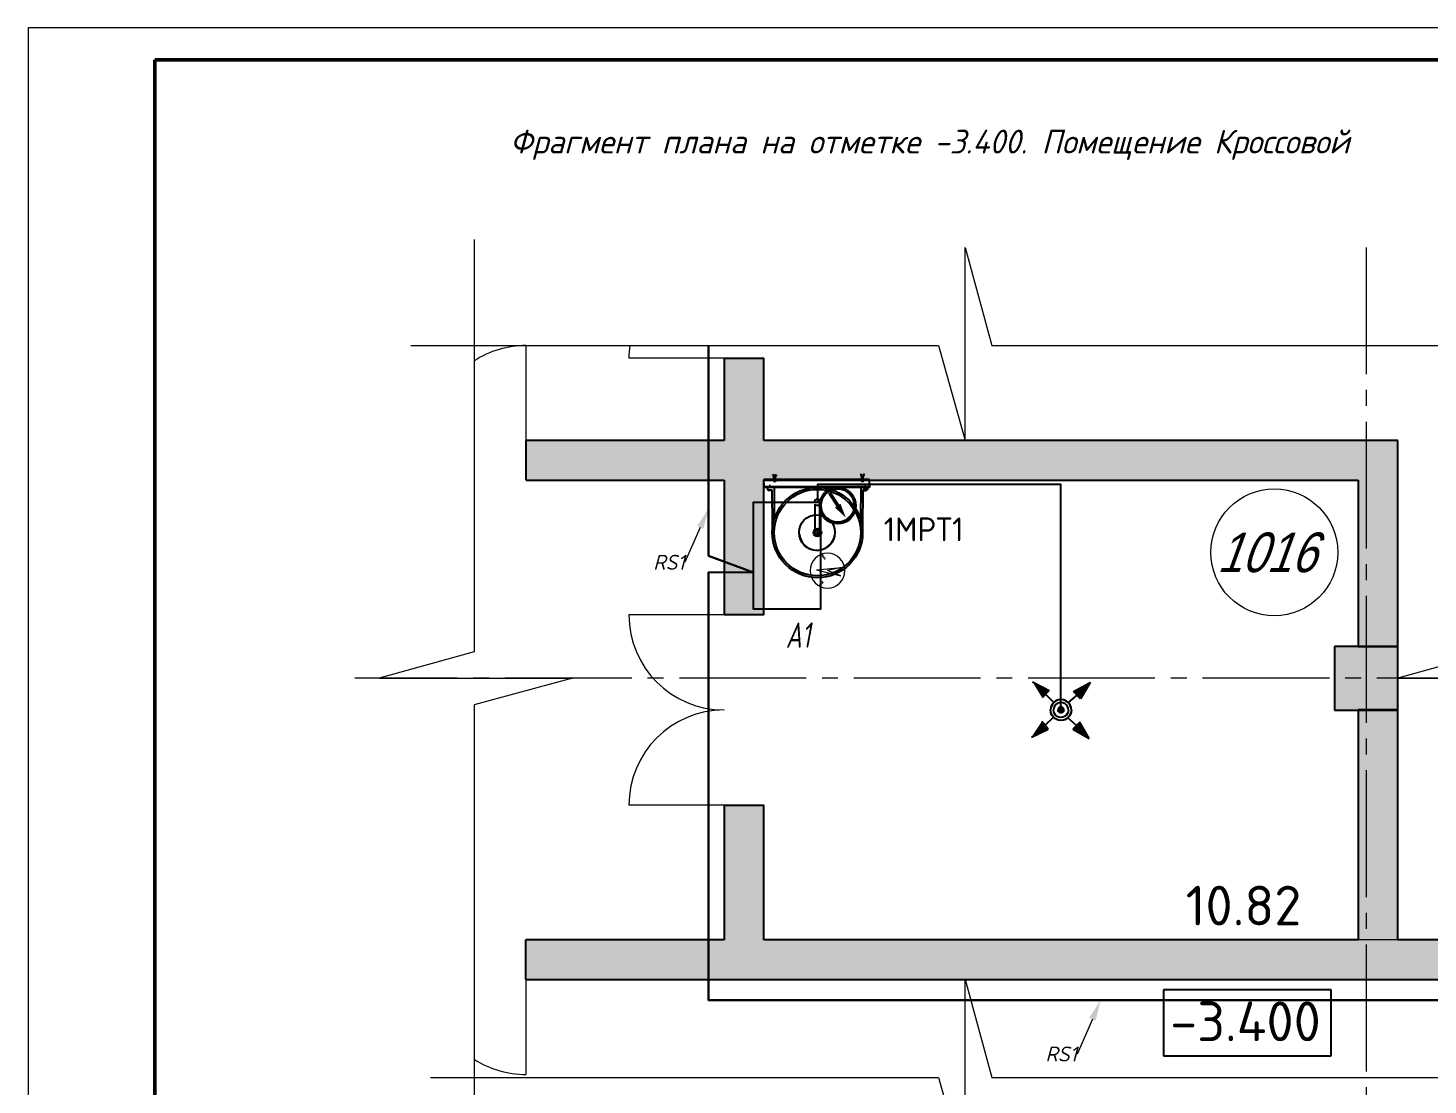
# Model space of a CAD drawing. Header units: millimetres. Extents: x -26895 to 107134, y 1241 to 21401.
# Drawn here: x 35994 to 44825, y 6451 to 13121 of the extents above; entities that cross this region are included whole.
import ezdxf
from ezdxf import colors
from ezdxf.entities.mleader import LeaderData, LeaderLine
from ezdxf.math import Vec2, Vec3

# ---------------------------------------------------------------- set-up
doc = ezdxf.new("R2010")
doc.units = ezdxf.units.MM
for name, pattern in [('CONTINUA', [0]), ('DASHED', [7, 5, -2, 0]), ('LTYPE_5', [1100, 800, -100, 100, -100])]:
    doc.linetypes.add(name, pattern=pattern)
for name, color, linetype in [('FM', 6, 'Continuous'), ('JAM NOVEC SYSTEM PIPING', 3, 'Continuous'), ('NOZZLE', 4, 'Continuous'), ('SPRKDAT1', 30, 'Continuous'), ('АГПТ', 7, 'Continuous')]:
    doc.layers.add(name, color=color, linetype=linetype)
for name, color, linetype, lineweight, true_color in [('Общий01', 18, 'Continuous', 13, 0x000000), ('Стена', 18, 'Continuous', 50, 0x000000), ('Текст_1_10', 18, 'Continuous', 25, 0x000000)]:
    doc.layers.add(name, color=color, linetype=linetype, lineweight=lineweight, true_color=true_color)
doc.layers.add('Оси', color=30, linetype='LTYPE_5', lineweight=9)
doc.layers.add('ПС', color=1, linetype='Continuous', lineweight=50)
doc.styles.add('ARIALUNICODEMS', font='ARIALUNI.ttf')
doc.styles.add('GOST-2.304_Type-B_italic', font='GOST_Common Italic.ttf')
doc.styles.add('ISOCPEUR', font='isocpeur.ttf')
doc.styles.get("Standard").update_dxf_attribs({"font": 'arial.ttf'})
doc.styles.add('Архитектурный', font='isocpeui.ttf')

# ---------------------------------------------------------------- blocks, each defined once
blk = doc.blocks.new('кроссовя01эт')
at = {"layer": 'АГПТ'}
h = blk.add_hatch(color=252, dxfattribs=at)
h.dxf.hatch_style = 1
h.paths.add_polyline_path([(-662531.3, 519003.4), (-658781.3, 519003.4), (-658781.3, 517953.4), (-658731.3, 517953.4), (-658731.3, 519253.4), (-662531.3, 519253.4), (-662531.3, 519774.3), (-662781.3, 519774.3), (-662781.3, 519253.4), (-664029.8, 519253.4), (-664029.8, 519003.4), (-662781.3, 519003.4), (-662781.3, 518153.4), (-662531.3, 518153.4)])
h = blk.add_hatch(color=252, dxfattribs=at)
h.dxf.hatch_style = 1
h.paths.add_polyline_path([(-657931.3, 516103.4), (-658531.3, 516103.4), (-658531.3, 517553.3), (-658781.3, 517553.3), (-658781.3, 516103.4), (-662531.3, 516103.4), (-662531.3, 516953.4), (-662781.3, 516953.4), (-662781.3, 516103.4), (-664031.3, 516103.4), (-664031.3, 515853.4), (-657931.3, 515853.4)])
at = {"layer": 'Стена', "linetype": 'Continuous', "lineweight": 5}
for points in [[(-658531.3, 519253.4), (-662531.3, 519253.4), (-662531.3, 519003.4), (-658531.3, 519003.4)], [(-658781.3, 519003.4), (-658781.3, 517953.4), (-658531.3, 517953.4), (-658531.3, 519003.4)], [(-658931.3, 517553.3), (-658531.3, 517553.3), (-658531.3, 517953.3), (-658931.3, 517953.3)], [(-658531.3, 516103.4), (-658531.3, 517553.4), (-658781.3, 517553.4), (-658781.3, 516103.4)]]:
    blk.add_hatch(color=252, dxfattribs=at).paths.add_polyline_path(points)
at = {"layer": 'АГПТ', "color": 252, "lineweight": 15}
for points in [[(-664356.6, 520522.7), (-664356.6, 517921.3), (-664956.6, 517753.3), (-663737.3, 517753.3), (-664356.6, 517585.4), (-664356.6, 514688.3)], [(-657931.3, 520522.7), (-657931.3, 517921.3), (-658531.3, 517753.3), (-657311.9, 517753.3), (-657931.3, 517585.4), (-657931.3, 514688.3)], [(-664757.2, 519853.4), (-661428.4, 519853.4), (-661260.5, 519253.4), (-661260.5, 520472.7), (-661092.5, 519853.4), (-657396.1, 519853.4)], [(-657931.3, 516103.4), (-662531.3, 516103.4), (-662531.3, 516953.4), (-662781.3, 516953.4), (-662781.3, 516103.4), (-664031.3, 516103.4), (-664031.3, 515853.4), (-657931.3, 515853.4), (-657931.3, 516103.4)], [(-664633.3, 515234), (-661428.4, 515234), (-661260.5, 514634), (-661260.5, 515853.4), (-661092.5, 515234), (-657396.1, 515234)]]:
    blk.add_lwpolyline(points, dxfattribs=at)
at = {"layer": 'Общий01', "color": 252, "linetype": 'LTYPE_5', "lineweight": 5}
for p, q in [((-658731.3, 520472.7), (-658731.3, 514634)), ((-656763.1, 517753.4), (-665109.3, 517753.4))]:
    blk.add_line(p, q, dxfattribs=at)
at = {"layer": 'Общий01', "color": 252, "linetype": 'Continuous', "lineweight": 25}
for centre, radius in [((-656514.5, 517765.7), 241.4), ((-658731.3, 514394.1), 239.9)]:
    blk.add_circle(centre, radius, dxfattribs=at)
at = {"layer": 'Оси', "color": 252, "linetype": 'Continuous', "lineweight": 25}
for p, q in [((-658950.8, 515788.5), (-660009.1, 515788.5)), ((-660009.1, 515788.5), (-660009.1, 515371.8)), ((-658950.8, 515371.8), (-658950.8, 515788.5)), ((-660009.1, 515371.8), (-658950.8, 515371.8))]:
    blk.add_line(p, q, dxfattribs=at)
at = {"layer": 'Стена', "color": 252, "linetype": 'Continuous', "lineweight": 5}
for p, q in [((-664029.8, 519253.4), (-664029.8, 519853.4)), ((-662781.3, 519774.3), (-663381.3, 519774.3)), ((-662781.3, 518153.4), (-663381.3, 518153.4)), ((-662781.3, 516953.4), (-663381.3, 516953.4)), ((-664031.3, 515853.4), (-664031.3, 515253.4))]:
    blk.add_line(p, q, dxfattribs=at)
at = {"layer": 'Стена', "color": 252, "linetype": 'Continuous', "lineweight": 25}
for p, q in [((-662781.3, 519774.3), (-662531.3, 519774.3)), ((-662781.3, 519774.3), (-662781.3, 519253.4)), ((-662531.3, 519253.4), (-662531.3, 519774.3)), ((-664029.8, 519003.4), (-664029.8, 519253.4)), ((-662781.3, 519253.4), (-664029.8, 519253.4)), ((-658531.3, 519253.4), (-662531.3, 519253.4)), ((-658531.3, 519003.4), (-658531.3, 519253.4)), ((-664029.8, 519003.4), (-662781.3, 519003.4)), ((-662781.3, 519003.4), (-662781.3, 518153.4)), ((-662531.3, 519003.4), (-658781.3, 519003.4)), ((-662531.3, 518153.4), (-662531.3, 519003.4)), ((-658781.3, 519003.4), (-658781.3, 517953.4)), ((-658531.3, 517953.4), (-658531.3, 519003.4)), ((-662531.3, 518153.4), (-662781.3, 518153.4)), ((-658531.3, 517953.3), (-658931.3, 517953.3)), ((-658931.3, 517953.3), (-658931.3, 517553.3)), ((-658781.3, 517953.4), (-658531.3, 517953.4)), ((-658531.3, 517553.3), (-658531.3, 517953.3)), ((-658931.3, 517553.3), (-658531.3, 517553.3)), ((-658531.3, 517553.4), (-658781.3, 517553.4)), ((-658781.3, 517553.4), (-658781.3, 516103.4)), ((-658531.3, 516103.4), (-658531.3, 517553.4)), ((-662781.3, 516953.4), (-662531.3, 516953.4)), ((-662781.3, 516953.4), (-662781.3, 516103.4)), ((-662531.3, 516103.4), (-662531.3, 516953.4)), ((-664031.3, 515853.4), (-664031.3, 516103.4)), ((-662781.3, 516103.4), (-664031.3, 516103.4)), ((-658781.3, 516103.4), (-662531.3, 516103.4)), ((-657931.3, 516103.4), (-658531.3, 516103.4)), ((-657931.3, 515853.4), (-657931.3, 516103.4)), ((-664031.3, 515853.4), (-657931.3, 515853.4))]:
    blk.add_line(p, q, dxfattribs=at)
at = {"layer": 'Стена', "color": 252, "linetype": 'Continuous', "lineweight": 5}
for centre, start, end in [((-664029.8, 519253.4), 90, 123.00494), ((-662781.3, 519774.3), 172.43022, 180), ((-662781.3, 518153.4), 180, 270), ((-662781.3, 516953.4), 90, 180), ((-664031.3, 515853.4), 237.16281, 270)]:
    blk.add_arc(centre, 600, start, end, dxfattribs=at)
at = {"layer": 'Текст_1_10', "color": 252, "linetype": 'Continuous', "lineweight": 5}
blk.add_circle((-659310.7, 518548.1), 400, dxfattribs=at)
at = {"layer": 'Общий01', "color": 252, "linetype": 'Continuous', "lineweight": 25, "style": 'ARIALUNICODEMS', "oblique": 20, "width": 0.8}
for s, p in [('К', (-656596.1, 517657)), ('2', (-658809, 514285.3))]:
    blk.add_text(s, height=250, rotation=360, dxfattribs=at).set_placement(p)
at = {"layer": 'Оси', "color": 252, "linetype": 'Continuous', "lineweight": 25, "style": 'ISOCPEUR'}
for s, p in [('10.82', (-659869.5, 516194.4)), ('-3.400', (-659967.4, 515463.5))]:
    blk.add_text(s, height=250, rotation=360, dxfattribs=at).set_placement(p)
at = {"layer": 'Текст_1_10', "color": 252, "linetype": 'Continuous', "lineweight": 5, "style": 'ARIALUNICODEMS', "oblique": 20, "width": 0.8}
blk.add_text('1016', height=250, rotation=360, dxfattribs=at).set_placement((-659672.6, 518423.1))
blk = doc.blocks.new('*U37')
at = {"lineweight": 0}
blk.add_lwpolyline([(-415, -5), (5, -5), (5, 292), (-415, 292)], close=True, dxfattribs=at)
at = {"color": 0, "linetype": 'Continuous', "lineweight": 50}
blk.add_lwpolyline([(-395, 287), (0, 287), (0, 0), (-395, 0)], close=True, dxfattribs=at)
blk = doc.blocks.new('360 NOZZLE')
at = {"color": 244, "ltscale": 5, "true_color": 0x991b1e}
for p, q in [((-98.2, 98.2), (-46.5, 46.5)), ((98.2, 98.2), (46.5, 46.5)), ((-96.1, -99.1), (-48, -44)), ((96.1, -99.1), (48, -44))]:
    blk.add_line(p, q, dxfattribs=at)
at = {"color": 244, "ltscale": 5, "true_color": 0x991b1e, "extrusion": (0, 0, -1)}
for major_axis, start_param, end_param in [((33.2, -33.2), 0.785398, 3.926991), ((12.7, 12.7), 2.356194, 5.497787), ((12.7, 12.7), 2.356194, 5.497787), ((9.5, -9.5), 0.785398, 3.926991), ((9.5, -9.5), 0.785398, 3.926991), ((7.92, -7.92), 0.785398, 3.926991), ((6.33, -6.33), 0.785398, 3.926991), ((4.75, 4.75), 2.356194, 5.497787)]:
    blk.add_ellipse((0, 0), major_axis=major_axis, ratio=1, start_param=start_param, end_param=end_param, dxfattribs=at)
at = {"color": 244, "ltscale": 5, "true_color": 0x991b1e}
for major_axis, start_param, end_param in [((-33.2, -33.2), 0.785398, 3.926991), ((-12.7, 12.7), 2.356194, 5.497787), ((-12.7, 12.7), 2.356194, 5.497787), ((-9.5, -9.5), 0.785398, 3.926991), ((-9.5, -9.5), 0.785398, 3.926991), ((-7.92, -7.92), 0.785398, 3.926991), ((-6.33, -6.33), 0.785398, 3.926991), ((-4.75, 4.75), 2.356194, 5.497787)]:
    blk.add_ellipse((0, 0), major_axis=major_axis, ratio=1, start_param=start_param, end_param=end_param, dxfattribs=at)
at = {"layer": 'NOZZLE', "color": 244, "true_color": 0x991b1e}
for p, q in [((-174.9, 183.4), (-122.1, 77.3)), ((174.9, 183.4), (122.1, 77.3)), ((-122.1, 77.3), (-74.3, 119.1)), ((122.1, 77.3), (74.3, 119.1)), ((-118.5, -76.7), (-175.9, -181.4)), ((-73.6, -121.6), (-118.5, -76.7)), ((73.6, -121.6), (118.5, -76.7)), ((118.5, -76.7), (175.9, -181.4)), ((-175.9, -181.4), (-73.6, -121.6)), ((175.9, -181.4), (73.6, -121.6))]:
    blk.add_line(p, q, dxfattribs=at)
for points in [[(-74.3, 119.1), (-174.9, 183.4), (-122.1, 77.3)], [(74.3, 119.1), (174.9, 183.4), (122.1, 77.3)], [(-93.9, 108.6), (-108.6, 93.9), (-145.2, 145.2)], [(93.9, 108.6), (108.6, 93.9), (145.2, 145.2)], [(-118.5, -76.7), (-175.9, -181.4), (-73.6, -121.6)], [(118.5, -76.7), (175.9, -181.4), (73.6, -121.6)]]:
    blk.add_solid(points, dxfattribs=at)
at = {"layer": 'SPRKDAT1', "color": 244, "ltscale": 5, "true_color": 0x991b1e, "extrusion": (0, 0, -1)}
for start_param, end_param in [(0.785398, 3.926991), (2.356194, 3.926991), (0.785398, 2.356194)]:
    blk.add_ellipse((0, 0), major_axis=(46.5, -46.5), ratio=1, start_param=start_param, end_param=end_param, dxfattribs=at)
at = {"layer": 'SPRKDAT1', "color": 244, "ltscale": 5, "true_color": 0x991b1e}
for start_param, end_param in [(0.785398, 3.926991), (2.356194, 3.926991), (0.785398, 2.356194)]:
    blk.add_ellipse((0, 0), major_axis=(-46.5, -46.5), ratio=1, start_param=start_param, end_param=end_param, dxfattribs=at)
blk = doc.blocks.new('СДУ')
at = {"layer": 'ПС'}
h = blk.add_hatch(color=6, dxfattribs=at)
h.dxf.hatch_style = 1
h.paths.add_polyline_path([(4397121.1, 581569.6), (4397150.9, 581539.8), (4397201.8, 581620.5)])
at = {"layer": 'ПС', "color": 6, "elevation": -692.9}
blk.add_lwpolyline([(4397069.5, 581485.5), (4397137.3, 581553.3)], dxfattribs=at)
at = {"layer": 'ПС', "color": 6, "ltscale": 100}
blk.add_circle((4397136, 581554.7, -692.9), 110, dxfattribs=at)
blk = doc.blocks.new('ЭКМ')
at = {"color": 63, "linetype": 'DASHED'}
for points in [[(759475.6, -1374292.8), (759504.9, -1374315.5)], [(759676.9, -1374298.6), (759646.4, -1374319.5)]]:
    blk.add_lwpolyline(points, dxfattribs=at)
at = {"color": 63, "lineweight": 20}
for points in [[(759577, -1374270), (759546, -1374426), (759575, -1374340)], [(759577, -1374270), (759599, -1374427.5), (759575, -1374340)]]:
    blk.add_lwpolyline(points, dxfattribs=at)
blk.add_circle((759575, -1374340), 110, dxfattribs=at)

msp = doc.modelspace()

# ---------------------------------------------------------------- linework, layer by layer
at = {"color": 1}
for centre, radius in [((40973.6, 9937.3), 285), ((40973.6, 9937.3, 949.3), 272.9)]:
    msp.add_circle(centre, radius, dxfattribs=at)
at = {"layer": 'FM', "color": 1}
for p, q in [((40634.4, 10222.1), (40634.4, 10271.3)), ((40634.4, 10222.1), (40634.4, 10271.3)), ((40634.4, 10222.1), (40634.4, 10271.3)), ((40634.4, 10222.1), (40634.4, 10271.3)), ((40634.4, 10222.1), (40634.4, 10271.3)), ((40634.4, 10222.1), (40634.4, 10271.3)), ((40634.4, 10222.1), (40634.4, 10271.3)), ((40634.4, 10222.1), (40634.4, 10271.3)), ((40634.4, 10222.1), (40634.4, 10271.3)), ((40634.4, 10222.1), (40634.4, 10271.3)), ((40634.4, 10222.1), (40634.4, 10271.3)), ((40634.4, 10222.1), (40634.4, 10271.3)), ((40634.4, 10222.1), (40634.4, 10271.3)), ((40634.4, 10222.1), (40634.4, 10271.3)), ((40634.4, 10222.1), (40634.4, 10271.3)), ((40634.4, 10222.1), (40634.4, 10271.3)), ((40634.4, 10222.1), (40634.4, 10271.3)), ((40634.4, 10222.1), (40634.4, 10271.3)), ((40634.4, 10222.1), (40634.4, 10271.3)), ((40634.4, 10222.1), (40634.4, 10271.3)), ((41301.2, 10271.3), (40634.4, 10271.3)), ((40634.4, 10222.1), (40634.4, 10271.3)), ((40634.4, 10222.1), (40634.4, 10271.3)), ((40634.4, 10222.1), (40634.4, 10271.3)), ((40634.4, 10222.1), (40634.4, 10271.3)), ((41301.2, 10267.8), (40634.4, 10267.8)), ((40634.4, 10249.7), (40634.4, 10222.1)), ((40634.4, 10249.7), (40634.4, 10222.1)), ((40634.4, 10249.7), (40634.4, 10222.1)), ((40634.4, 10249.7), (40634.4, 10222.1)), ((40634.4, 10249.7), (40634.4, 10222.1)), ((40634.4, 10249.7), (40634.4, 10222.1)), ((40634.4, 10249.7), (40634.4, 10222.1)), ((40634.4, 10249.7), (40634.4, 10222.1)), ((40634.4, 10249.7), (40634.4, 10222.1)), ((40634.4, 10249.7), (40634.4, 10222.1)), ((40634.4, 10249.7), (40634.4, 10222.1)), ((40634.4, 10249.7), (40634.4, 10222.1)), ((40699.2, 10271.9), (40699.2, 10287.8)), ((40707.8, 10271.9), (40707.8, 10285.3)), ((41252.6, 10271.9), (41252.6, 10290.1)), ((41256.8, 10267.8), (41256.8, 10267.8)), ((41261.3, 10271.9), (41261.3, 10287.5)), ((41301.2, 10222.1), (41301.2, 10271.3)), ((41301.2, 10222.1), (41301.2, 10271.3)), ((41301.2, 10222.1), (41301.2, 10271.3)), ((41301.2, 10222.1), (41301.2, 10271.3)), ((41301.2, 10222.1), (41301.2, 10271.3)), ((41301.2, 10222.1), (41301.2, 10271.3)), ((41301.2, 10222.1), (41301.2, 10271.3)), ((41301.2, 10222.1), (41301.2, 10271.3)), ((41301.2, 10222.1), (41301.2, 10271.3)), ((41301.2, 10222.1), (41301.2, 10271.3)), ((41301.2, 10222.1), (41301.2, 10271.3)), ((41301.2, 10222.1), (41301.2, 10271.3)), ((41301.2, 10249.7), (41301.2, 10222.1)), ((41301.2, 10249.7), (41301.2, 10222.1)), ((41301.2, 10249.7), (41301.2, 10222.1)), ((41301.2, 10249.7), (41301.2, 10222.1)), ((41301.2, 10249.7), (41301.2, 10222.1)), ((41301.2, 10249.7), (41301.2, 10222.1)), ((41301.2, 10226.7), (40634.4, 10226.7)), ((41301.2, 10222.1), (40634.4, 10222.1)), ((40657.6, 10222.1), (40657.6, 10208.1)), ((40657.6, 10222.1), (40657.6, 10208.1)), ((40657.6, 10208.1), (40686.9, 10208.1)), ((40668.1, 10226.6), (40668.1, 10232.9)), ((40676.9, 10232.9), (40668.1, 10232.9)), ((40676.9, 10226.7), (40676.9, 10232.9)), ((40686.9, 10208.1), (40687.7, 9977.5, -949.3)), ((40700.4, 10222.1), (40700.8, 10019.6, -4858.9)), ((41246.6, 10222.1), (41246, 10021, -4804.9)), ((41260.1, 10208.1), (41258.4, 9971.7, -949.3)), ((41289.4, 10208.1), (41260.1, 10208.1)), ((41270.1, 10226.7), (41270.1, 10232.9)), ((41270.1, 10232.9), (41278.9, 10232.9)), ((41278.9, 10226.6), (41278.9, 10232.9)), ((41289.4, 10222.1), (41289.4, 10208.1)), ((41289.4, 10222.1), (41289.4, 10208.1)), ((41289.4, 10222.1), (41289.4, 10208.1)), ((41289.4, 10222.1), (41289.4, 10208.1)), ((40959.4, 9957.7), (40959.4, 10115.7, 949.3)), ((40987.8, 9957.7), (40987.8, 10115.7, 949.3))]:
    msp.add_line(p, q, dxfattribs=at)
for points in [[(40696.5, 10262), (40710.3, 10262), (40710.3, 10267.8), (40696.5, 10267.8)], [(41249.9, 10262), (41263.7, 10262), (41263.7, 10267.8), (41249.9, 10267.8)], [(40683, 10222.1), (40662.4, 10222.1), (40662.4, 10226.6), (40683, 10226.6)], [(40679.1, 10202.3), (40665.3, 10202.3), (40665.3, 10208.1), (40679.1, 10208.1)], [(41264, 10222.1), (41284.6, 10222.1), (41284.6, 10226.6), (41264, 10226.6)], [(41267.9, 10202.3), (41281.7, 10202.3), (41281.7, 10208.1), (41267.9, 10208.1)]]:
    msp.add_lwpolyline(points, close=True, dxfattribs=at)
msp.add_lwpolyline([(40971.6, 9934.5), (40971.6, 9930), (40976.2, 9930), (40976.2, 9935)], dxfattribs=at)
msp.add_lwpolyline([(40971.6, 9934.5), (40971.6, 9930), (40976.2, 9930), (40976.2, 9935)], dxfattribs=at)
for centre, radius in [((40970.3, 9937.3), 112.5), ((40970.3, 9937.3), 112.5), ((40973.6, 9937.3), 24.8), ((40973.6, 9937.3), 24.8), ((40973.6, 9937.3), 16), ((40973.6, 9937.3), 16), ((40973.6, 9937.3), 3.44), ((40973.6, 9937.3), 3.44)]:
    msp.add_circle(centre, radius, dxfattribs=at)
for centre, radius, start, end in [((40681.7, 10286.5), 17.5, 4.21855, 58.05092), ((40691.3, 10289.1), 12.3, 4.06471, 91.33556), ((40715.8, 10289.1), 12.3, 88.66442, 175.93527), ((40725.3, 10286.5), 17.5, 121.94906, 184.21855), ((41235.2, 10288.8), 17.5, 4.21855, 58.05092), ((41244.7, 10291.4), 12.3, 4.06471, 91.33556), ((41269.2, 10291.4), 12.3, 88.66442, 175.93527), ((41278.7, 10288.8), 17.5, 121.94906, 184.21855), ((40973.6, 10128.9, 949.3), 19.4, 348.93958, 191.0604), ((40973.6, 10128.9, 949.3), 19.4, 222.80104, 317.19894), ((40971.5, 9937.7, -4814.8), 112.1, 185.45205, 264.34151), ((40971.4, 9937.9, -4800.1), 112.2, 264.41261, 353.63007)]:
    msp.add_arc(centre, radius, start, end, dxfattribs=at)
at = {"layer": 'АГПТ', "color": 6, "lineweight": 30}
msp.add_lwpolyline([(45234.4, 6986.8), (40287.1, 6986.8), (40287.1, 9687.3), (40569.3, 9686.1), (40287.1, 9789.7), (40287.1, 11117.8)], dxfattribs=at)
at = {"layer": 'АГПТ', "color": 244, "true_color": 0x991b1e}
msp.add_lwpolyline([(42509.4, 8817.8), (42509.4, 10241.4), (40973.6, 10241.4), (40973.6, 10128.9)], dxfattribs=at)
at = {"layer": 'АГПТ', "color": 1, "elevation": 949.3}
msp.add_lwpolyline([(40993, 10128.9), (40993, 9454.3), (40569.3, 9454.3), (40569.3, 10128.9)], close=True, dxfattribs=at)

# ---------------------------------------------------------------- block references
at = {"xscale": 40, "yscale": 40, "zscale": 40}
msp.add_blockref('*U37', (52594.1, 1441.4), dxfattribs=at)
at = {"color": 3, "lineweight": 30, "xscale": -1, "rotation": 84.00795179984941}
msp.add_blockref('ЭКМ', (-1246501.7, 908590, -4800.1), dxfattribs=at)
at = {"layer": 'JAM NOVEC SYSTEM PIPING', "color": 3, "xscale": -1, "rotation": 88.9602076062895}
msp.add_blockref('360 NOZZLE', (42509.4, 8817.8), dxfattribs=at)
at = {"layer": 'АГПТ'}
msp.add_blockref('кроссовя01эт', (703165.7, -508735.5), dxfattribs=at)
at = {"layer": 'АГПТ', "color": 1, "linetype": 'DASHED', "xscale": -1, "rotation": 169.0214601363251}
msp.add_blockref('СДУ', (-4164809.1, 1418415.7, 1642.2), dxfattribs=at)

# ---------------------------------------------------------------- texts
at = {"layer": 'АГПТ', "insert": (39033.8, 12479.4), "char_height": 150, "attachment_point": 1, "style": 'GOST-2.304_Type-B_italic'}
msp.add_mtext_dynamic_manual_height_columns('Фрагмент плана на отметке -3.400. Помещение Кроссовой', width=8419.948, gutter_width=1, heights=[0], dxfattribs=at)
at = {"layer": 'АГПТ', "linetype": 'DASHED', "attachment_point": 1, "style": 'Архитектурный'}
for s, insert, char_height in [('{\\fGOST Common|b0|i0|c204|p34;\\C0;1МРТ1}', (41391.7, 10032.7), 150), ('{\\W0.7;А1}', (40773.8, 9370.4, 0), 160)]:
    msp.add_mtext_dynamic_manual_height_columns(s, width=2688.671, gutter_width=1, heights=[0], dxfattribs=dict(at, insert=insert, char_height=char_height))

# ---------------------------------------------------------------- leaders
at = {"layer": 'АГПТ', "color": 0, "linetype": 'Continuous', "lineweight": 15}
ml = msp.add_multileader_mtext('Standard', dxfattribs=at)
ml.set_content('{\\fISOCPEUR|b0|i1|c204|p34;RS1}')
ml.set_leader_properties(color=256, linetype='CONTINUA', lineweight=15)
ml.build(insert=Vec2(0, 0))
ml.multileader.update_dxf_attribs({"dogleg_length": 0.36, "arrow_head_size": 131.2})
ctx = ml.context
ctx.base_point, ctx.char_height, ctx.arrow_head_size, ctx.landing_gap_size, ctx.plane_origin = Vec3(39929.3, 9749.9), 94.5, 131.2, 0.0473, Vec3(42711.4, 7317.4)
ctx.text_align_type = 2
notes = []
notes.append((ctx, [(0, (1, 1, 0), (40137.9, 9749.9), (-1, 0), 0.252, [(0, [(40287.1, 10089.7)], 0, [])])]))
ctx.mtext.insert, ctx.mtext.width, ctx.mtext.alignment, ctx.mtext.flow_direction = Vec3(40137.6, 9797.2), 1581.085, 3, 5
ml = msp.add_multileader_mtext('Standard', dxfattribs=at)
ml.set_content('{\\fISOCPEUR|b0|i1|c204|p34;RS1}')
ml.set_leader_properties(color=256, linetype='CONTINUA', lineweight=15)
ml.build(insert=Vec2(0, 0))
ml.multileader.update_dxf_attribs({"dogleg_length": 0.36, "arrow_head_size": 131.2})
ctx = ml.context
ctx.base_point, ctx.char_height, ctx.arrow_head_size, ctx.landing_gap_size, ctx.plane_origin = Vec3(42402.9, 6647), 94.5, 131.2, 0.0473, Vec3(45185.1, 4214.5)
ctx.text_align_type = 2
notes.append((ctx, [(0, (1, 1, 0), (42611.6, 6647), (-1, 0), 0.252, [(0, [(42760.7, 6986.8)], 0, [])])]))
ctx.mtext.insert, ctx.mtext.width, ctx.mtext.alignment, ctx.mtext.flow_direction = Vec3(42611.3, 6694.3), 1581.085, 3, 5
for ctx, leaders in notes:
    for number, flags, end, landing, length, lines in leaders:
        leader = LeaderData()
        leader.index, (leader.has_last_leader_line, leader.has_dogleg_vector, leader.attachment_direction) = number, flags
        leader.last_leader_point, leader.dogleg_vector, leader.dogleg_length = Vec3(end), Vec3(landing), length
        for number, points, colour, breaks in lines:
            line = LeaderLine()
            line.index, line.vertices, line.color, line.breaks = number, Vec3.list(points), colors.encode_raw_color(colour), breaks
            leader.lines.append(line)
        ctx.leaders.append(leader)

doc.saveas('drawing.dxf')
